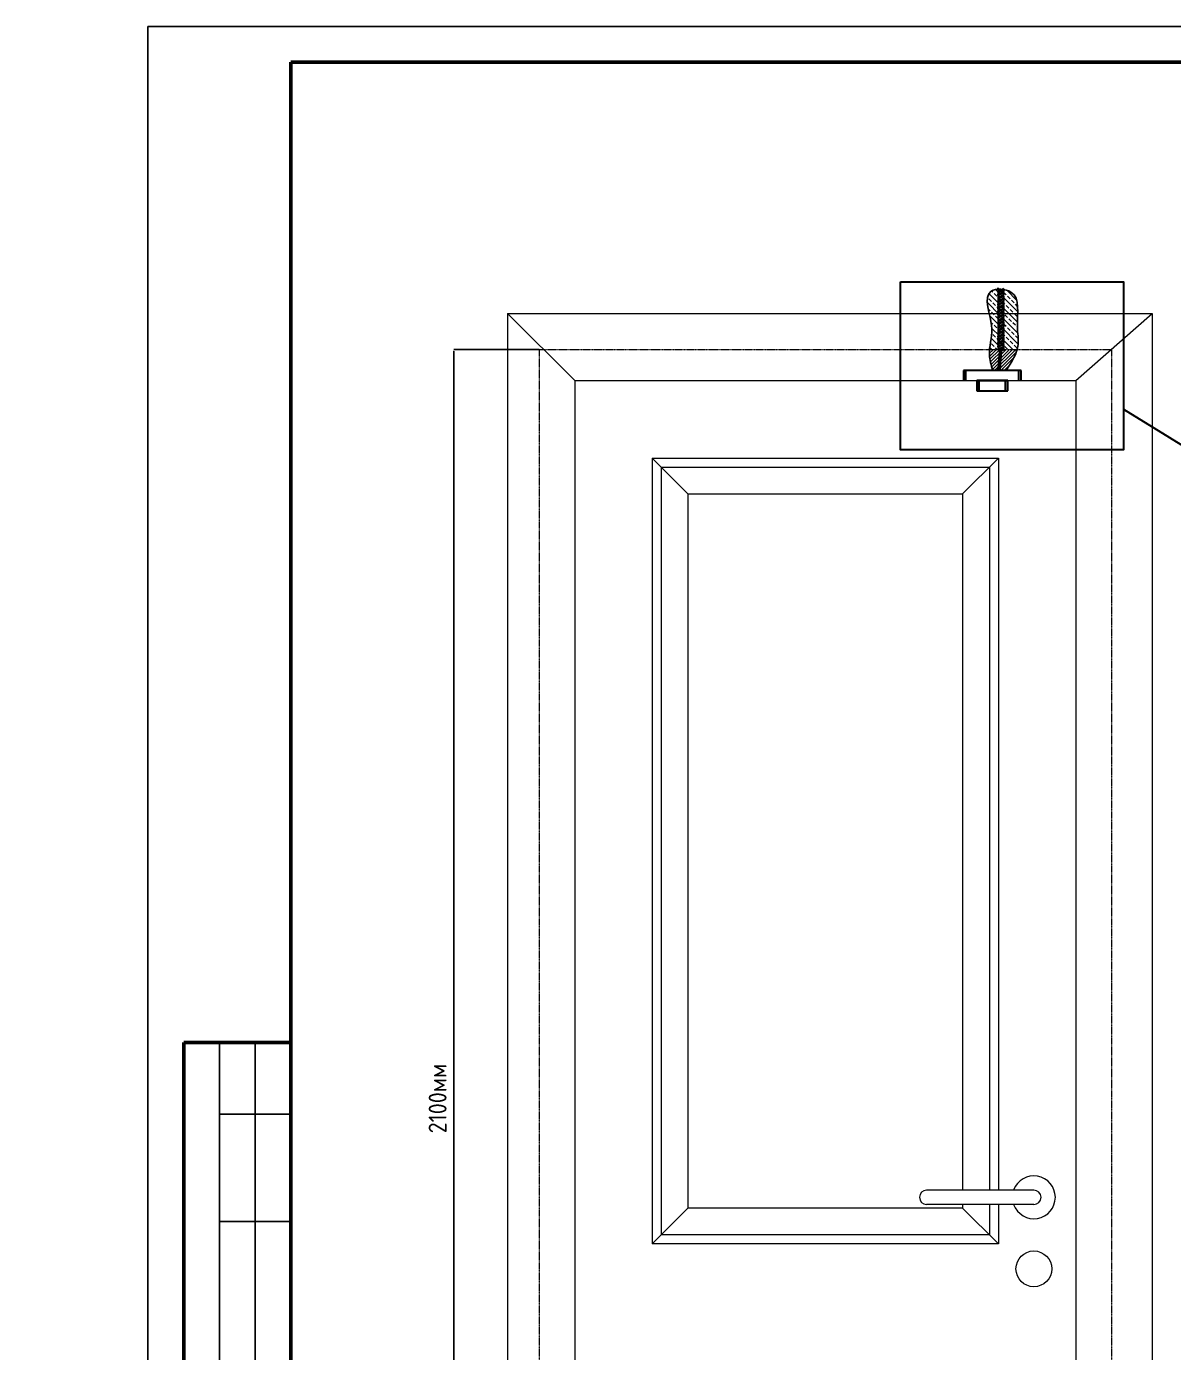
# Model space of a CAD drawing. Header units: millimetres. Extents: x -259793 to 1187961, y -549744 to 43070.
# Drawn here: x 728442 to 744478, y -21797 to -3267 of the extents above; entities that cross this region are included whole.
import ezdxf
from ezdxf.enums import TextEntityAlignment as Align

# ---------------------------------------------------------------- set-up
doc = ezdxf.new("R2010")
doc.units = ezdxf.units.MM
doc.linetypes.add('HIDDEN', pattern=[0.375, 0.25, -0.125])
doc.layers.add('0_20mm_Line_Weight', color=3, linetype='Continuous', lineweight=20)
doc.layers.add('Doors', color=3, linetype='Continuous', lineweight=20)
doc.layers.add('Штампы', color=7, linetype='Continuous')
doc.styles.add('ISOCPEUR', font='isocpeur.ttf', dxfattribs={"width": 0.9, "height": 350})
doc.styles.get("Standard").update_dxf_attribs({"font": ''})
doc.styles.add('XREF1$0$Standard', font='isocpeur.ttf')
doc.styles.get('Standard').set_extended_font_data('GOST type B')
doc.dimstyles.get("Standard").update_dxf_attribs({"dimtxt": 0.18, "dimasz": 0.18, "dimexe": 0.18, "dimexo": 0.0625, "dimgap": 0.09, "dimtad": 0, "dimtih": 1, "dimtoh": 1, "dimdec": 4, "dimzin": 0, "dimdsep": 46, "dimtxsty": 'Standard', "dimcen": 0.09, "dimadec": 0, "dimazin": 0, "dimtfac": 1, "dimtdec": 4, "dimtofl": 0, "dimtmove": 0, "dimatfit": 3, "dimfxl": 1, "dimtolj": 1, "dimtzin": 0, "dimarcsym": 0})

# ---------------------------------------------------------------- blocks, each defined once
blk = doc.blocks.new('*D1149')
at = {"color": 0, "lineweight": -2, "transparency": 16777216}
blk.add_arc((782248, -18373), 3442, 282.12, 343.7661, dxfattribs=at)
at = {"color": 0, "transparency": 16777216}
for points in [[(785513, -19325), (785593, -19346), (785614, -19093)], [(782978, -21780), (782964, -21698), (782725, -21782)]]:
    blk.add_solid(points, dxfattribs=at)
at = {"layer": 'Defpoints', "color": 0, "transparency": 16777216}
for p in [(782248, -18373), (782248, -18373), (787451, -19486), (785054, -20367), (782833, -22558)]:
    blk.add_point(p, dxfattribs=at)
blk = doc.blocks.new('*U1122')
at = {"lineweight": 50}
for q in [(20, 155), (5, 90)]:
    blk.add_line((5, 155), q, dxfattribs=at)
for p, q in [((10, 155), (10, 90)), ((15, 155), (15, 90)), ((10, 145), (20, 145)), ((10, 130), (20, 130))]:
    blk.add_line(p, q)
blk.add_lwpolyline([(0, 0), (420, 0), (420, 297), (0, 297)], close=True)
blk.add_lwpolyline([(20, 292), (415, 292), (415, 5), (20, 5)], close=True, dxfattribs=at)
at = {"style": 'XREF1$0$Standard'}
for tag, p in [('СОГЛАСОВАНО_ДАТА2', (14.37, 145.56)), ('СОГЛАСОВАНО_ДАТА3', (19.37, 145.56)), ('СОГЛАСОВАНО_ФАМИЛИЯ2', (14.37, 110.56)), ('СОГЛАСОВАНО_ФАМИЛИЯ3', (19.37, 110.56)), ('СОГЛАСОВАНО_ДОЛЖНОСТЬ2', (14.37, 90.56)), ('СОГЛАСОВАНО_ДОЛЖНОСТЬ3', (19.37, 90.56))]:
    blk.add_attdef(tag, p, '', height=2.5, rotation=90, dxfattribs=at)
for tag, p in [('ВЗАМ_ИНВ_НОМЕР', (19.37, 77.5)), ('ИНВ_N_ПОДЛ', (19.37, 17.5))]:
    blk.add_attdef(tag, text='', height=2.5, rotation=90, dxfattribs=at).set_placement(p, align=Align.CENTER)
blk.add_attdef('ИНВ_ДАТА', text='', height=2.5, rotation=90, dxfattribs=at).set_placement((19.37, 63.83), align=Align.RIGHT)

msp = doc.modelspace()

# ---------------------------------------------------------------- hatches: boundary and pattern name
at = {"lineweight": 20, "transparency": 33554687}
h = msp.add_hatch(dxfattribs=at)
h.set_pattern_fill('ANSI33', color=256, scale=16.5, angle=90)
h.set_pattern_definition([(135, (665253.56, -18518.65), (-74.08711, -74.08711), []), (135, (665253.56, -18444.56), (-74.08711, -74.08711), [52.3875, -26.19375])])
edge = h.paths.add_edge_path()
edge.add_spline(control_points=[(742290.11916, -7787.46781), (742297.69822, -7762.2255), (742319.52258, -7659.7799), (742264.15657, -7394.17239), (742369.94732, -6939.095), (741930.83435, -6922.13884), (741882.53906, -7018.76851), (741876.88211, -7058.00516)], knot_values=[2965.2139418462, 2965.2139418462, 2965.2139418462, 2965.2139418462, 3214.3034113389, 3968.0070571445, 5463.2237644283, 6297.7093672708, 6706.7850638007, 6706.7850638007, 6706.7850638007, 6706.7850638007], degree=3, periodic=0)
edge.add_spline(control_points=[(741876.88211, -7058.00516), (741860.73923, -7169.97227), (741980.00156, -7476.52043), (741913.55972, -7693.00969), (741905.33861, -7787.46781)], knot_values=[892.3179926282, 892.3179926282, 892.3179926282, 892.3179926282, 2059.6712884526, 2965.2139418462, 2965.2139418462, 2965.2139418462, 2965.2139418462], degree=3, periodic=0)
edge.add_line((741905.33861, -7787.46781), (742290.11916, -7787.46781))
h.paths.add_polyline_path([(742048.423, -7558.25405), (742048.423, -7563.42815), (742073.03271, -7551.60014), (742073.03271, -7546.42604)], flags=16)
h.paths.add_polyline_path([(742048.423, -7587.48053), (742048.423, -7592.7314), (742048.7, -7594.93338), (742048.7, -7590.52942)], flags=16)
h.paths.add_polyline_path([(742073.03271, -7561.25497), (742073.03271, -7565.99769), (742074.17348, -7565.44941), (742074.17348, -7575.10424), (742073.03271, -7580.90339), (742073.03271, -7575.65252), (742047.3893, -7587.97735), (742047.3893, -7578.32252), (742048.423, -7573.08298)], flags=16)
h.paths.add_polyline_path([(742049.21496, -7542.43552), (742049.21496, -7548.21858), (742073.10879, -7536.73465), (742073.10879, -7530.95158)], flags=16)
h.paths.add_polyline_path([(742073.39969, -7656.10203), (742073.39969, -7651.35931), (742049.00297, -7663.08495), (742049.00297, -7667.82767)], flags=16)
h.paths.add_polyline_path([(742047.66629, -7595.4302), (742074.45047, -7582.55709), (742074.45047, -7592.21192), (742073.30971, -7597.50292), (742074.45047, -7596.95465), (742074.45047, -7606.60948), (742073.30971, -7611.56171), (742074.45047, -7611.01344), (742074.45047, -7620.66827), (742073.31176, -7625.80675), (742074.45047, -7625.26771), (742074.45047, -7634.92254), (742073.30958, -7635.49142), (742073.26803, -7641.76776), (742049.21597, -7653.32775), (742049.21597, -7647.97463), (742049.16432, -7647.53068), (742048.02935, -7648.0966), (742048.02935, -7637.77477), (742048.7, -7633.04455), (742047.66629, -7633.54137), (742047.66629, -7623.88654), (742048.7, -7618.98576), (742047.66629, -7619.48258), (742047.66629, -7609.82775), (742048.7, -7604.58821), (742047.66629, -7605.08503)], flags=16)
h.paths.add_polyline_path([(742048.72598, -7527.89947), (742048.72598, -7533.0157), (742073.03271, -7521.33331), (742073.03271, -7516.21708)], flags=16)
h.paths.add_polyline_path([(742048.72598, -7512.98095), (742048.72598, -7518.24464), (742061.85442, -7511.9348), (742050.90262, -7511.9348)], flags=16)
h.paths.add_polyline_path([(742048.93897, -7483.00338), (742048.93897, -7488.8262), (742072.99103, -7477.26621), (742073.03258, -7470.98987)], flags=16)
h.paths.add_polyline_path([(742073.1227, -7486.85776), (742073.1227, -7491.40427), (742073.14966, -7491.58752), (742074.47645, -7490.94983), (742074.47645, -7500.60466), (742073.33569, -7505.5569), (742073.33569, -7501.15294), (742074.47645, -7490.94983), (742048.72598, -7503.32612), (742048.72598, -7498.5834), (742047.69227, -7489.42539), (742047.69227, -7499.08022)], flags=16)
h.paths.add_polyline_path([(742047.51056, -7278.55131), (742047.51056, -7283.72541), (742072.12027, -7271.8974), (742072.12027, -7266.7233)], flags=16)
h.paths.add_polyline_path([(742072.12027, -7302.97918), (742072.12027, -7295.94978), (742047.51056, -7307.77779), (742047.51056, -7314.80719)], flags=16)
h.paths.add_polyline_path([(742048.423, -7468.543), (742047.3893, -7469.03982), (742047.3893, -7459.38499), (742048.423, -7454.48421), (742047.3893, -7454.98103), (742047.3893, -7445.3262), (742048.423, -7440.08666), (742047.3893, -7440.58348), (742047.3893, -7430.92865), (742048.423, -7426.02787), (742047.3893, -7426.52469), (742047.3893, -7416.86986), (742048.423, -7411.12217), (742047.3893, -7411.61899), (742047.3893, -7401.96416), (742048.423, -7396.72462), (742047.3893, -7397.22144), (742047.3893, -7387.56661), (742048.423, -7382.66583), (742047.3893, -7383.16265), (742047.3893, -7373.50782), (742048.423, -7373.011), (742048.46172, -7367.16174), (742046.83991, -7367.97041), (742046.83991, -7357.64858), (742047.51056, -7352.91836), (742046.47685, -7353.41518), (742046.47685, -7343.76035), (742047.51056, -7338.85957), (742046.47685, -7339.35639), (742046.47685, -7329.70156), (742047.51056, -7324.46202), (742046.47685, -7324.95884), (742046.47685, -7315.30401), (742047.51056, -7310.40323), (742047.51056, -7314.80719), (742046.47685, -7324.95884), (742072.12027, -7312.63401), (742072.12027, -7317.37673), (742073.26103, -7316.82845), (742073.26103, -7326.48328), (742072.12027, -7331.43552), (742073.26103, -7330.88724), (742073.26103, -7340.54207), (742072.12232, -7345.68056), (742073.26103, -7345.14152), (742073.26103, -7354.79635), (742072.12014, -7355.36522), (742072.07859, -7361.64157), (742074.17348, -7360.63471), (742074.17348, -7370.28954), (742073.03271, -7375.24178), (742074.17348, -7374.6935), (742074.17348, -7384.34833), (742073.03271, -7389.63933), (742074.17348, -7389.09105), (742074.17348, -7398.74588), (742073.03271, -7404.54503), (742074.17348, -7403.99676), (742074.17348, -7413.65159), (742073.03271, -7418.60382), (742074.17348, -7418.05555), (742074.17348, -7427.71038), (742073.03271, -7433.00137), (742074.17348, -7432.4531), (742074.17348, -7442.10793), (742073.03271, -7447.06016), (742074.17348, -7446.51189), (742074.17348, -7456.16672), (742073.03271, -7461.31444), (742073.03271, -7461.30617), (742048.423, -7472.95575)], flags=16)
h.paths.add_polyline_path([(742073.30971, -7685.83486), (742073.30971, -7680.71863), (742049.00297, -7692.40102), (742049.00297, -7697.51725)], flags=16)
h.paths.add_polyline_path([(742047.96927, -7668.32449), (742047.96927, -7677.97932), (742073.61269, -7665.65449), (742073.61269, -7670.05845), (742074.45047, -7680.17035), (742074.45047, -7670.51552), (742049.00297, -7682.74619), (742049.00297, -7677.95851)], flags=16)
h.paths.add_polyline_path([(742073.30971, -7747.18346), (742073.30971, -7740.15407), (742048.7, -7751.98208), (742048.7, -7759.01147)], flags=16)
h.paths.add_polyline_path([(742048.7, -7722.7556), (742048.7, -7727.9297), (742073.30971, -7716.10169), (742073.30971, -7710.92759)], flags=16)
h.paths.add_polyline_path([(742047.96927, -7698.01408), (742047.96927, -7707.66891), (742073.38578, -7695.45313), (742073.38578, -7700.29498), (742074.45047, -7710.37931), (742074.45047, -7700.72448), (742049.49195, -7712.72013), (742049.49195, -7707.60076)], flags=16)
h.paths.add_polyline_path([(742048.7, -7742.32725), (742048.7, -7737.58453), (742047.66629, -7728.42652), (742047.66629, -7738.08135), (742073.30971, -7725.75652), (742073.30971, -7730.49924), (742074.45047, -7739.60579), (742074.45047, -7729.95096)], flags=16)
h.paths.add_polyline_path([(742073.30971, -7761.58102), (742074.45047, -7761.03274), (742074.45047, -7770.68757), (742073.30971, -7775.63981), (742073.30971, -7771.23585), (742047.66629, -7783.56068), (742047.66629, -7773.90585), (742048.7, -7768.6663), (742047.66629, -7769.16313), (742047.66629, -7759.5083), (742048.7, -7754.60751), (742048.7, -7759.01147), (742047.66629, -7769.16313), (742073.30971, -7756.83829)], flags=16)
h.paths.add_polyline_path([(742072.12027, -7281.55223), (742072.12027, -7286.29495), (742073.26103, -7295.40151), (742073.26103, -7285.74668), (742047.51056, -7298.12296), (742047.51056, -7293.38024), (742046.47685, -7284.22223), (742046.47685, -7293.87706)], flags=16)
h.paths.add_polyline_path([(742048.30251, -7262.73278), (742048.30251, -7268.51585), (742072.19634, -7257.03191), (742072.19634, -7251.24884)], flags=16)
h.paths.add_polyline_path([(742047.81353, -7248.19673), (742047.81353, -7253.31297), (742072.12027, -7241.63058), (742072.12027, -7236.51434)], flags=16)
h.paths.add_polyline_path([(742047.81353, -7233.27821), (742047.81353, -7238.5419), (742072.42325, -7226.71389), (742072.42325, -7221.4502)], flags=16)
h.paths.add_polyline_path([(742048.02653, -7203.30065), (742048.02653, -7209.12346), (742072.07859, -7197.56347), (742072.12014, -7191.28713)], flags=16)
h.paths.add_polyline_path([(742072.21025, -7207.15502), (742072.21025, -7211.70154), (742073.56401, -7220.90193), (742073.56401, -7211.2471), (742047.81353, -7223.62338), (742047.81353, -7218.88066), (742046.77983, -7209.72265), (742046.77983, -7219.37748)], flags=16)
h.paths.add_polyline_path([(742047.23356, -7114.04976), (742047.23356, -7119.22386), (742071.84327, -7107.39585), (742071.84327, -7102.22175)], flags=16)
h.paths.add_polyline_path([(742047.23356, -7143.27624), (742047.23356, -7148.52711), (742047.51056, -7150.72909), (742047.51056, -7146.32513)], flags=16)
h.paths.add_polyline_path([(742072.98403, -7138.48594), (742072.98403, -7136.15083), (742071.84327, -7131.44823), (742071.84327, -7136.69911), (742072.11939, -7138.90151)], flags=16)
h.paths.add_polyline_path([(742047.51056, -7188.84026), (742046.47685, -7189.33709), (742046.47685, -7179.68226), (742047.51056, -7174.78147), (742046.47685, -7175.2783), (742046.47685, -7165.62347), (742047.51056, -7160.38392), (742072.12027, -7148.55592), (742072.12027, -7153.29864), (742073.26103, -7152.75036), (742073.26103, -7162.40519), (742072.12027, -7167.35743), (742073.26103, -7166.80915), (742073.26103, -7176.46398), (742072.12027, -7181.6117), (742072.12027, -7181.60343), (742047.51056, -7193.25302)], flags=16)
h.paths.add_polyline_path([(742046.19986, -7143.77307), (742046.19986, -7134.11824), (742047.23356, -7128.87869), (742071.84327, -7117.05068), (742071.84327, -7121.7934), (742072.98403, -7121.24513), (742072.98403, -7130.89996)], flags=16)
h.paths.add_polyline_path([(742048.02552, -7098.23123), (742048.02552, -7104.0143), (742071.91934, -7092.53036), (742071.91934, -7086.7473)], flags=16)
h.paths.add_polyline_path([(742047.53654, -7083.69518), (742047.53654, -7088.81142), (742071.84327, -7077.12903), (742071.84327, -7072.01279)], flags=16)
h.paths.add_polyline_path([(742047.53654, -7068.77666), (742047.53654, -7074.04035), (742072.14625, -7062.21234), (742072.14625, -7056.94865)], flags=16)
h.paths.add_polyline_path([(742047.74953, -7038.7991), (742047.74953, -7044.62191), (742071.80159, -7033.06192), (742071.84314, -7026.78558)], flags=16)
h.paths.add_polyline_path([(742071.93326, -7042.65347), (742071.93326, -7047.19999), (742073.28701, -7056.40038), (742073.28701, -7046.74555), (742047.53654, -7059.12183), (742047.53654, -7054.37911), (742046.50283, -7045.2211), (742046.50283, -7054.87593)], flags=16)
h.paths.add_polyline_path([(742047.23356, -7024.33871), (742046.19986, -7024.83554), (742046.19986, -7015.18071), (742047.23356, -7010.27993), (742046.19986, -7010.77675), (742046.19986, -7001.12192), (742047.23356, -6995.88237), (742046.19986, -6996.3792), (742046.19986, -6986.72437), (742047.23356, -6981.82358), (742046.19986, -6982.32041), (742046.19986, -6972.66558), (742047.23356, -6966.91788), (742046.19986, -6967.41471), (742046.19986, -6957.75988), (742047.23356, -6952.52033), (742046.19986, -6953.01716), (742046.19986, -6943.36233), (742047.23356, -6938.46154), (742047.23356, -6942.8655), (742046.19986, -6953.01716), (742071.84327, -6940.69232), (742071.84327, -6945.43505), (742072.98403, -6944.88677), (742072.98403, -6954.5416), (742071.84327, -6960.34075), (742072.98403, -6959.79247), (742072.98403, -6969.4473), (742071.84327, -6974.39954), (742072.98403, -6973.85126), (742072.98403, -6983.50609), (742071.84327, -6988.79709), (742072.98403, -6988.24881), (742072.98403, -6997.90364), (742071.84327, -7002.85588), (742072.98403, -7002.3076), (742072.98403, -7011.96243), (742071.84327, -7017.11015), (742071.84327, -7017.10188), (742047.23356, -7028.75147)], flags=16)
at = {"transparency": 33554687}
h = msp.add_hatch(dxfattribs=at)
h.set_pattern_fill('ANSI31', color=256, scale=9.9)
h.set_pattern_definition([(45, (665253.563, -18518.652), (-22.226134, 22.226134), [])])
edge = h.paths.add_edge_path()
edge.add_spline(control_points=[(742138.38768, -8073.23269), (742199.64884, -7978.99132), (742260.91, -7884.74994), (742290.11916, -7787.46781)], knot_values=[6706.7850638007, 6706.7850638007, 6706.7850638007, 6706.7850638007, 7666.7585318245, 7666.7585318245, 7666.7585318245, 7666.7585318245], degree=3, periodic=0)
edge.add_line((742290.11916, -7787.46781), (742058.74407, -7787.46781))
edge.add_spline(control_points=[(742058.74407, -7787.46781), (742056.27503, -7860.48338), (742046.65041, -7963.79046), (742037.41323, -8073.23269)], knot_values=[4887.7112460821, 4887.7112460821, 4887.7112460821, 4887.7112460821, 6981.035632346, 6981.035632346, 6981.035632346, 6981.035632346], degree=3, periodic=0)
edge.add_line((742037.41323, -8073.23269), (742138.38768, -8073.23269))
edge = h.paths.add_edge_path()
edge.add_spline(control_points=[(742037.41323, -8073.23269), (742046.65041, -7963.79046), (742056.27503, -7860.48338), (742058.74407, -7787.46781)], knot_values=[4887.7112460821, 4887.7112460821, 4887.7112460821, 4887.7112460821, 6981.035632346, 6981.035632346, 6981.035632346, 6981.035632346], degree=3, periodic=0)
edge.add_line((742058.74407, -7787.46781), (742048.7, -7787.46781))
edge.add_line((742048.7, -7787.46781), (741905.33861, -7787.46781))
edge.add_spline(control_points=[(741905.33861, -7787.46781), (741903.42719, -7809.42945), (741900.09245, -7902.48174), (741929.6559, -7999.27643), (741952.24394, -8073.23269)], knot_values=[0, 0, 0, 0, 210.5398931376, 892.3179926282, 892.3179926282, 892.3179926282, 892.3179926282], degree=3, periodic=0)
edge.add_line((741952.24394, -8073.23269), (742037.41323, -8073.23269))

# ---------------------------------------------------------------- linework, layer by layer
at = {"color": 0, "linetype": 'Continuous', "lineweight": 30, "ltscale": 15, "transparency": 33554687}
for p, q in [((742105.03229, -6943.10629), (742024.67975, -6981.72561)), ((742024.67975, -7010.6901), (742105.03229, -6972.07078)), ((742024.67975, -6981.72561), (742024.67975, -7010.6901)), ((742105.03229, -7033.73317), (742024.67975, -7072.35249)), ((742025.58868, -6965.49769), (742105.94121, -6926.87836)), ((742025.58868, -6936.5332), (742025.58868, -6965.49769)), ((742105.94121, -6986.98263), (742025.58868, -7025.60196)), ((742025.58868, -7054.56645), (742105.94121, -7015.94712)), ((742025.58868, -7025.60196), (742025.58868, -7054.56645)), ((742028.6898, -6935.04273), (742028.6898, -6920.81456)), ((742028.6898, -6978.64713), (742028.6898, -6965.43526)), ((742028.6898, -7023.10726), (742028.6898, -7008.87909)), ((742101.61001, -6986.92748), (742101.61001, -6973.71561)), ((742101.83822, -7032.44466), (742101.83822, -7018.21649)), ((742102.51893, -6941.73507), (742102.51893, -6928.52319)), ((742105.03229, -6972.07078), (742105.03229, -6943.10629)), ((742105.03229, -7062.69766), (742105.03229, -7033.73317)), ((742105.94121, -7015.94712), (742105.94121, -6986.98263)), ((742024.67975, -7101.31699), (742105.03229, -7062.69766)), ((742024.67975, -7072.35249), (742024.67975, -7101.31699)), ((742105.03229, -7078.21996), (742024.67975, -7116.83928)), ((742024.67975, -7145.80378), (742105.03229, -7107.18445)), ((742024.67975, -7116.83928), (742024.67975, -7145.80378)), ((742105.03229, -7121.41262), (742024.67975, -7160.03194)), ((742024.67975, -7188.99643), (742105.03229, -7150.37711)), ((742024.67975, -7160.03194), (742024.67975, -7188.99643)), ((742105.86329, -7172.73566), (742025.51075, -7211.35498)), ((742025.51075, -7240.31947), (742105.86329, -7201.70015)), ((742025.51075, -7211.35498), (742025.51075, -7240.31947)), ((742105.86329, -7215.92831), (742025.51075, -7254.54764)), ((742027.78087, -7115.34881), (742027.78087, -7102.13694)), ((742027.78087, -7158.54147), (742027.78087, -7144.3133)), ((742027.78087, -7203.25857), (742027.78087, -7187.50596)), ((742028.61187, -7209.86451), (742028.61187, -7196.65263)), ((742030.15674, -7068.59018), (742030.15674, -7054.36201)), ((742101.61001, -7079.86479), (742101.61001, -7066.65291)), ((742101.61001, -7123.05744), (742101.61001, -7108.82928)), ((742101.61001, -7167.77455), (742101.61001, -7152.02194)), ((742102.441, -7217.57314), (742102.441, -7203.34498)), ((742105.03229, -7107.18445), (742105.03229, -7078.21996)), ((742105.03229, -7150.37711), (742105.03229, -7121.41262)), ((742105.03229, -7195.09421), (742105.03229, -7166.12972)), ((742105.86329, -7201.70015), (742105.86329, -7172.73566)), ((742105.86329, -7244.8928), (742105.86329, -7215.92831)), ((742025.51075, -7283.51213), (742105.86329, -7244.8928)), ((742025.51075, -7254.54764), (742025.51075, -7283.51213)), ((742105.86329, -7258.10468), (742025.51075, -7296.724)), ((742025.51075, -7325.68849), (742105.86329, -7287.06917)), ((742025.51075, -7296.724), (742025.51075, -7325.68849)), ((742106.77221, -7348.22587), (742026.41967, -7386.84519)), ((742026.41967, -7415.80968), (742106.77221, -7377.19036)), ((742026.41967, -7386.84519), (742026.41967, -7415.80968)), ((742106.77221, -7391.41852), (742026.41967, -7430.03785)), ((742105.86329, -7300.86751), (742026.5999, -7338.38869)), ((742026.5999, -7369.35418), (742105.86329, -7329.832)), ((742026.5999, -7338.38869), (742026.5999, -7369.35418)), ((742028.61187, -7253.05717), (742028.61187, -7238.829)), ((742028.61187, -7295.23353), (742028.61187, -7282.02166)), ((742028.61187, -7335.42138), (742028.61187, -7324.19802)), ((742030.15977, -7383.21643), (742030.15977, -7368.98826)), ((742102.31917, -7349.88104), (742102.441, -7331.47683)), ((742102.441, -7259.74951), (742102.441, -7246.53763)), ((742102.441, -7302.51234), (742102.441, -7288.714)), ((742102.71095, -7392.78184), (742102.71095, -7379.56996)), ((742105.86329, -7287.06917), (742105.86329, -7258.10468)), ((742105.86329, -7329.832), (742105.86329, -7300.86751)), ((742106.77221, -7377.19036), (742106.77221, -7348.22587)), ((742106.77221, -7420.38301), (742106.77221, -7391.41852)), ((742105.86329, -7436.61093), (742025.51075, -7475.23026)), ((742025.51075, -7504.19475), (742105.86329, -7465.57542)), ((742025.51075, -7475.23026), (742025.51075, -7504.19475)), ((742105.86329, -7527.23782), (742025.51075, -7565.85714)), ((742025.51075, -7594.82163), (742105.86329, -7556.20231)), ((742025.51075, -7565.85714), (742025.51075, -7594.82163)), ((742105.86329, -7571.72461), (742025.51075, -7610.34393)), ((742026.41967, -7459.00234), (742106.77221, -7420.38301)), ((742026.41967, -7430.03785), (742026.41967, -7459.00234)), ((742106.77221, -7480.48728), (742026.41967, -7519.1066)), ((742026.41967, -7548.0711), (742106.77221, -7509.45177)), ((742026.41967, -7519.1066), (742026.41967, -7548.0711)), ((742028.61187, -7608.85346), (742028.61187, -7595.64159)), ((742029.52079, -7428.54737), (742029.52079, -7414.31921)), ((742029.52079, -7472.15178), (742029.52079, -7458.93991)), ((742029.52079, -7516.61191), (742029.52079, -7502.38374)), ((742030.98773, -7562.09483), (742030.98773, -7547.86666)), ((742102.441, -7480.43213), (742102.441, -7467.22025)), ((742102.441, -7573.36944), (742102.441, -7560.15756)), ((742102.66922, -7525.94931), (742102.66922, -7511.72114)), ((742103.34993, -7435.23972), (742103.34993, -7422.02784)), ((742105.86329, -7465.57542), (742105.86329, -7436.61093)), ((742105.86329, -7556.20231), (742105.86329, -7527.23782)), ((742105.86329, -7600.6891), (742105.86329, -7571.72461)), ((742106.77221, -7509.45177), (742106.77221, -7480.48728)), ((742025.51075, -7639.30842), (742105.86329, -7600.6891)), ((742025.51075, -7610.34393), (742025.51075, -7639.30842)), ((742105.86329, -7614.91726), (742025.51075, -7653.53659)), ((742025.51075, -7682.50108), (742105.86329, -7643.88175)), ((742025.51075, -7653.53659), (742025.51075, -7682.50108)), ((742105.86329, -7664.96994), (742025.51075, -7703.58926)), ((742025.51075, -7732.55375), (742105.86329, -7693.93443)), ((742025.51075, -7703.58926), (742025.51075, -7732.55375)), ((742105.86329, -7708.16259), (742025.51075, -7746.78192)), ((742025.51075, -7775.74641), (742105.86329, -7737.12708)), ((742025.51075, -7746.78192), (742025.51075, -7775.74641)), ((742028.61187, -7652.04612), (742028.61187, -7637.81795)), ((742028.61187, -7696.76322), (742028.61187, -7681.01061)), ((742028.61187, -7702.09879), (742028.61187, -7688.88691)), ((742028.61187, -7745.29145), (742028.61187, -7731.06328)), ((742028.61187, -7787.46781), (742105.86329, -7750.33896)), ((742028.61187, -7787.46781), (742028.61187, -7774.25594)), ((742088.87627, -7787.46781), (742105.86329, -7779.30345)), ((742102.441, -7616.56209), (742102.441, -7602.33393)), ((742102.441, -7661.2792), (742102.441, -7645.52658)), ((742102.441, -7709.80742), (742102.441, -7695.57926)), ((742102.441, -7751.98379), (742102.441, -7738.77191)), ((742105.86329, -7643.88175), (742105.86329, -7614.91726)), ((742105.86329, -7688.59886), (742105.86329, -7659.63437)), ((742105.86329, -7693.93443), (742105.86329, -7664.96994)), ((742105.86329, -7737.12708), (742105.86329, -7708.16259)), ((742105.86329, -7779.30345), (742105.86329, -7750.33896)), ((742088.87627, -7787.46781), (742028.61187, -7787.46781))]:
    msp.add_line(p, q, dxfattribs=at)
at = {"transparency": 33554687}
for p, q in [((735609.40372, -7778.35218), (734416.86787, -7778.35218)), ((734416.88587, -7803.35218), (734416.88587, -28753.35218))]:
    msp.add_line(p, q, dxfattribs=at)
at = {"lineweight": 30, "transparency": 33554687}
for p, q in [((742349.6508, -8073.23269), (741540.51057, -8073.23269)), ((741540.51057, -8073.23269), (741540.51057, -8215.20983)), ((741573.94659, -8215.20983), (741573.94659, -8073.23269)), ((742316.21479, -8215.20983), (742316.21479, -8073.23269)), ((742349.6508, -8215.20983), (742349.6508, -8073.23269)), ((742163.50706, -8215.20983), (741726.65431, -8215.20983)), ((741726.65431, -8215.20983), (741726.65431, -8357.18697)), ((741726.65431, -8215.20983), (742163.50706, -8215.20983)), ((741760.09033, -8357.18697), (741760.09033, -8215.20983)), ((742130.07104, -8357.18697), (742130.07104, -8215.20983)), ((742163.50706, -8357.18697), (742163.50706, -8215.20983)), ((741726.65431, -8357.18697), (742163.50706, -8357.18697))]:
    msp.add_line(p, q, dxfattribs=at)
at = {"color": 0, "linetype": 'Continuous', "lineweight": 30, "transparency": 33554687}
msp.add_lwpolyline([(740663.29809, -6833.76167), (743780.04719, -6833.76167), (743780.04719, -9183.97258), (740663.29809, -9183.97258)], close=True, dxfattribs=at)
msp.add_lwpolyline([(743780.04719, -8613.80146), (746933.85605, -10557.70177)], dxfattribs=at)
at = {"transparency": 33554687}
msp.add_spline([(741952.24394, -8073.23269), (741903.68502, -7853.54864), (741936.17059, -7486.67685), (741930.66235, -6966.48445), (742205.83133, -6977.2693), (742294.85657, -7462.59321), (742305.82245, -7711.07356), (742138.38768, -8073.23269)], degree=3, dxfattribs=at)
at = {"lineweight": 50, "transparency": 33554687}
msp.add_open_spline([(742058.74407, -7787.46781), (742056.27503, -7860.48338), (742046.65041, -7963.79046), (742037.41323, -8073.23269)], degree=3, dxfattribs=at)
at = {"transparency": 33554687}
msp.add_solid([(734412.7192, -7803.35218), (734421.05253, -7803.35218), (734416.88587, -7778.35218)], dxfattribs=at)
at = {"layer": '0_20mm_Line_Weight', "linetype": 'HIDDEN', "ltscale": 10, "transparency": 33554687}
for p, q in [((735609.40997, -7778.35218), (735609.40997, -28778.35218)), ((735609.40997, -7778.35218), (743609.40997, -7778.35218)), ((743609.40997, -7778.35218), (743609.40997, -28778.35218))]:
    msp.add_line(p, q, dxfattribs=at)
at = {"layer": 'Doors', "color": 8, "transparency": 33554687}
for p, q in [((742025.58868, -6960.86878), (742105.03229, -6960.86878)), ((735168.41424, -7277.35644), (735168.41424, -26868.60218)), ((735168.41424, -7277.35644), (742183.71346, -7277.35644)), ((735168.41424, -7277.35644), (736106.26763, -8215.20983)), ((742183.71346, -7277.35644), (744179.21472, -7277.35644)), ((743112.55232, -8215.20983), (744179.21472, -7277.35644)), ((744179.21472, -7277.35644), (744179.21472, -26868.60218)), ((736106.26763, -8215.20983), (736106.26763, -28778.35218)), ((736106.26763, -8215.20983), (743112.55232, -8215.20983)), ((743112.55232, -8215.20983), (743112.55232, -28778.35218)), ((737189.40997, -9298.35218), (737189.40997, -20278.35218)), ((737189.40997, -9298.35218), (742029.40997, -9298.35218)), ((737689.40997, -9798.35218), (737189.40997, -9298.35218)), ((737314.40997, -9423.35218), (737314.40997, -20153.35218)), ((737314.40997, -9423.35218), (741904.40997, -9423.35218)), ((741529.40997, -9798.35218), (742029.40997, -9298.35218)), ((741904.40997, -9423.35218), (741904.40997, -19528.35218)), ((742029.40997, -9298.35218), (742029.40997, -19528.35218)), ((737689.40997, -9798.35218), (737689.40997, -19778.35218)), ((737689.40997, -9798.35218), (741529.40997, -9798.35218)), ((741529.40997, -9798.35218), (741529.40997, -19528.35218)), ((742526.0614, -19528.35218), (741026.0614, -19528.35218)), ((737689.40997, -19778.35218), (737189.40997, -20278.35218)), ((741529.40997, -19778.35218), (737689.40997, -19778.35218)), ((742526.0614, -19728.35218), (741026.0614, -19728.35218)), ((741529.40997, -19728.35218), (741529.40997, -19778.35218)), ((741529.40997, -19778.35218), (742029.40997, -20278.35218)), ((741904.40997, -19728.35218), (741904.40997, -20153.35218)), ((742029.40997, -19728.35218), (742029.40997, -20278.35218)), ((741904.40997, -20153.35218), (737314.40997, -20153.35218)), ((742029.40997, -20278.35218), (737189.40997, -20278.35218))]:
    msp.add_line(p, q, dxfattribs=at)
msp.add_circle((742526.0614, -20628.35218), 250, dxfattribs=at)
for centre, radius, start, end in [((742526.0614, -19628.35218), 300, 199.471220646, 160.528779354), ((741026.0614, -19628.35218), 100, 90, 270), ((742526.0614, -19628.35218), 100, 270, 90)]:
    msp.add_arc(centre, radius, start, end, dxfattribs=at)

# ---------------------------------------------------------------- block references
at = {"layer": 'Штампы', "color": 7, "xscale": 100, "yscale": 100, "zscale": 100}
msp.add_blockref('*U1122', (730139.44085, -32966.60511), dxfattribs=at)

# ---------------------------------------------------------------- texts
at = {"transparency": 33554687, "insert": (734189.26689, -18248.90995), "char_height": 250, "attachment_point": 5, "rotation": 90, "style": 'ISOCPEUR'}
msp.add_mtext('\\A1;2100мм', dxfattribs=at)

# ---------------------------------------------------------------- dimensions: what is measured, and where the dimension line sits
at = {"transparency": 33554687}
dim = msp.add_angular_dim_2l(base=(785054.12895, -20366.9641), line1=((782248.31348, -18373.33449), (782833.32477, -22558.41931)), line2=((782248.31348, -18373.33449), (787450.97243, -19485.97555)), text=' ', dimstyle='Standard', override={"dimtxt": 250, "dimasz": 250, "dimgap": 40}, dxfattribs=at)
dim.commit()
dim.dimension.update_dxf_attribs({"geometry": '*D1149', "text_midpoint": (560808.81109, -549743.82762)})

doc.saveas('drawing.dxf')
